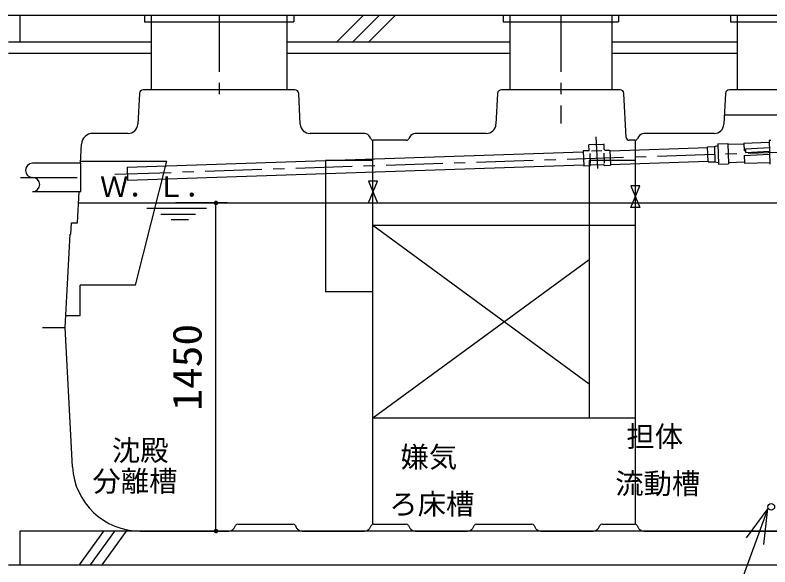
# Model space of a CAD drawing. Units: millimetres, scale not verified. Extents: x -14850 to 14850, y -10500 to 10500.
# Drawn here: x -9923 to -6588, y -6010 to -3572 of the extents above; entities that cross this region are included whole.
import ezdxf
from ezdxf.enums import TextEntityAlignment as Align

# ---------------------------------------------------------------- set-up
doc = ezdxf.new("R2010")
doc.units = ezdxf.units.MM
doc.header["$LTSCALE"] = 50
doc.linetypes.add('CHAIN1', pattern=[8, 5, -1, 1, -1])
for name, color, linetype, lineweight in [('0-0_機器', 2, 'Continuous', 25), ('0-1_空気管', 3, 'Continuous', 25), ('0-2_躯体', 3, 'Continuous', 25), ('0-5_製作', 5, 'Continuous', 25)]:
    doc.layers.add(name, color=color, linetype=linetype, lineweight=lineweight)
doc.styles.add('ＭＳ ゴシック', font='')
doc.styles.get('ＭＳ ゴシック').set_extended_font_data('MS Gothic')

msp = doc.modelspace()

# ---------------------------------------------------------------- linework, layer by layer
at = {"layer": '0-0_機器'}
for p, q in [((-10121.74, -3571.64), (-5284.92, -3571.64)), ((-9901.73, -3571.64), (-9901.73, -3691.64)), ((-9351.73, -3571.64), (-9351.73, -3601.64)), ((-9351.73, -3601.64), (-8691.73, -3601.64)), ((-9321.73, -3571.64), (-9321.73, -3901.64)), ((-8721.73, -3571.64), (-8721.73, -3901.64)), ((-8691.73, -3571.64), (-8691.73, -3601.64)), ((-8502.65, -3691.64), (-8382.65, -3571.64)), ((-8431.94, -3691.64), (-8311.94, -3571.64)), ((-8361.23, -3691.64), (-8241.23, -3571.64)), ((-7766.73, -3571.64), (-7766.73, -3601.64)), ((-7766.73, -3601.64), (-7256.73, -3601.64)), ((-7736.73, -3571.64), (-7736.73, -3901.64)), ((-7286.73, -3571.64), (-7286.73, -3901.64)), ((-7256.73, -3571.64), (-7256.73, -3601.64)), ((-6731.73, -3571.64), (-6731.73, -3901.64)), ((-9321.73, -3691.64), (-9951.73, -3691.64)), ((-7736.73, -3691.64), (-8721.73, -3691.64)), ((-6731.73, -3691.64), (-7286.73, -3691.64)), ((-9321.73, -3741.64), (-9951.73, -3741.64)), ((-7736.73, -3741.64), (-8721.73, -3741.64)), ((-6731.73, -3741.64), (-7286.73, -3741.64)), ((-9901.73, -5851.64), (-9901.73, -6001.64)), ((-9531.67, -5851.64), (-9639.93, -6001.64)), ((-9589.93, -6001.64), (-9481.67, -5851.64)), ((-9431.67, -5851.64), (-9539.93, -6001.64)), ((-9951.73, -6001.64), (-5441.73, -6001.64))]:
    msp.add_line(p, q, dxfattribs=at)
for points in [[(-6761.73, -3571.64), (-6761.73, -3601.64), (-6101.73, -3601.64)], [(-5491.73, -6001.64), (-5491.73, -5851.64), (-9901.73, -5851.64)]]:
    msp.add_lwpolyline(points, dxfattribs=at)
at = {"layer": '0-1_空気管', "linetype": 'CHAIN1'}
for p, q in [((-7511.73, -3571.64), (-7511.73, -4051.42)), ((-7356.34, -4110.21), (-7349.88, -4248.9)), ((-9482.52, -4274.96), (-6431.23, -4172.64)), ((-9898.29, -4289.14), (-9612.74, -4289.14))]:
    msp.add_line(p, q, dxfattribs=at)
at = {"layer": '0-1_空気管'}
for p, q in [((-8686.72, -3901.64), (-9356.74, -3901.64)), ((-7249.72, -3901.64), (-7773.74, -3901.64)), ((-6096.72, -3901.64), (-6766.74, -3901.64)), ((-9373.72, -3917.75), (-9380.85, -4053.89)), ((-8662.61, -4053.89), (-8669.75, -3917.75)), ((-7790.72, -3917.75), (-7797.85, -4053.89)), ((-7222.55, -4112.32), (-7232.75, -3917.75)), ((-6783.72, -3917.75), (-6790.85, -4053.89)), ((-6461.73, -4013.2), (-6788.72, -4013.2)), ((-9423.8, -4094.64), (-9579.37, -4094.64)), ((-8379.09, -4094.64), (-8619.67, -4094.64)), ((-7840.8, -4094.64), (-8154.37, -4094.64)), ((-6833.8, -4094.64), (-7144.37, -4094.64)), ((-8351, -4117.46), (-8354.94, -4109.57)), ((-8341.73, -5821.9), (-8341.73, -4124.43)), ((-8194.09, -4124.64), (-8339.37, -4124.64)), ((-8178.52, -4109.57), (-8182.47, -4117.46)), ((-7184.09, -4124.64), (-7209.57, -4124.64)), ((-7181.73, -5821.9), (-7181.73, -4124.43)), ((-7168.52, -4109.57), (-7172.47, -4117.46)), ((-6703.07, -4137.23), (-6590.64, -4133.46)), ((-9633.74, -4226.64), (-9629.3, -4142.03)), ((-7323.99, -4143.55), (-7387.45, -4145.67)), ((-7386.6, -4171.16), (-7387.45, -4145.67)), ((-7314.73, -4168.75), (-7294.15, -4168.06)), ((-7294.15, -4168.06), (-7291.9, -4235.03)), ((-7294.03, -4171.56), (-6862.5, -4157.09)), ((-6860.37, -4220.55), (-6862.61, -4153.59)), ((-6832.63, -4152.58), (-6830.39, -4219.55)), ((-6818.02, -4140.59), (-6773.05, -4139.08)), ((-6818.02, -4140.59), (-6815.01, -4230.54)), ((-6773.05, -4139.08), (-6770.03, -4229.03)), ((-6702.92, -4141.73), (-6772.88, -4144.08)), ((-6703.07, -4137.23), (-6701.92, -4171.71)), ((-9427.72, -4243.11), (-7411.97, -4175.51)), ((-7383.58, -4183.66), (-7382.09, -4228.04)), ((-7329.54, -4171.85), (-7376.52, -4173.42)), ((-7321.81, -4181.59), (-7320.32, -4225.97)), ((-6695.03, -4171.63), (-6701.92, -4171.71)), ((-6701.25, -4191.7), (-6588.89, -4185.53)), ((-6701.25, -4191.7), (-6700.09, -4226.18)), ((-6694.67, -4178.32), (-6589.33, -4172.53)), ((-9633.27, -4217.64), (-9252.24, -4217.64)), ((-7409.95, -4235.48), (-9425.71, -4303.07)), ((-9390.79, -4764.64), (-9252.24, -4217.64)), ((-8550.73, -4214.64), (-8550.73, -4794.64)), ((-8341.73, -4214.64), (-8550.73, -4214.64)), ((-7385.73, -4214.64), (-7385.73, -5351.64)), ((-7181.73, -4214.64), (-7385.73, -4214.64)), ((-7378.82, -4233.04), (-7323.25, -4231.18)), ((-7319.98, -4235.97), (-7320.04, -4234.17)), ((-7319.98, -4235.97), (-7291.9, -4235.03)), ((-7292.02, -4231.52), (-6860.49, -4217.05)), ((-6815.01, -4230.54), (-6770.03, -4229.03)), ((-6700.24, -4221.69), (-6770.2, -4224.03)), ((-6700.09, -4226.18), (-6587.65, -4222.41)), ((-9427.72, -4243.11), (-9425.71, -4303.07)), ((-7381.76, -4238.04), (-7409.84, -4238.98)), ((-7381.76, -4238.04), (-7381.82, -4236.24)), ((-8361.73, -4401.64), (-8321.73, -4305.64)), ((-9845.52, -4351.64), (-9631.9, -4351.64)), ((-9647.49, -4489.14), (-9640.29, -4351.64)), ((-9642.91, -4401.64), (-6216.35, -4401.64)), ((-9077.24, -4426.64), (-9340.63, -4426.64)), ((-9279.11, -4451.64), (-9126.27, -4451.64)), ((-9156.07, -4476.64), (-9233.93, -4476.64)), ((-7181.73, -4501.64), (-8341.73, -4501.64)), ((-7385.73, -5202.16), (-8341.73, -4501.64)), ((-8341.73, -5351.64), (-7385.73, -4651.12)), ((-9390.79, -4764.64), (-9635.01, -4764.64)), ((-9635.01, -4898.64), (-9635.01, -4764.64)), ((-8341.73, -4794.64), (-8550.73, -4794.64)), ((-9699, -4898.64), (-9635.01, -4898.64)), ((-9801.73, -4951.64), (-9701.73, -4951.64)), ((-9669.47, -5567.34), (-9701.73, -4951.64)), ((-8341.73, -5351.64), (-7181.73, -5351.64)), ((-8953.15, -5835.61), (-8949.21, -5827.72)), ((-8939.37, -5821.64), (-8694.09, -5821.64)), ((-8684.25, -5827.72), (-8680.31, -5835.61)), ((-8353.16, -5835.61), (-8349.21, -5827.72)), ((-8339.37, -5821.64), (-8194.09, -5821.64)), ((-8184.25, -5827.72), (-8180.31, -5835.61)), ((-7898.15, -5835.61), (-7894.21, -5827.72)), ((-7884.37, -5821.64), (-7639.09, -5821.64)), ((-7629.25, -5827.72), (-7625.31, -5835.61)), ((-7343.15, -5835.61), (-7339.21, -5827.72)), ((-7329.37, -5821.64), (-7184.09, -5821.64)), ((-7174.25, -5827.72), (-7170.31, -5835.61)), ((-9369.88, -5851.64), (-8979.09, -5851.64)), ((-8654.37, -5851.64), (-8379.09, -5851.64)), ((-8154.37, -5851.64), (-7924.09, -5851.64)), ((-7599.37, -5851.64), (-7369.09, -5851.64)), ((-7144.37, -5851.64), (-6499.09, -5851.64))]:
    msp.add_line(p, q, dxfattribs=at)
for points in [[(-6583.39, -4125.72), (-6590.89, -4125.97), (-6587.4, -4229.91)], [(-7319.8, -4164.02), (-7320.49, -4143.43), (-7323.81, -4143.54)], [(-6862.61, -4153.59), (-6832.63, -4152.58), (-6817.77, -4148.08)], [(-6589.81, -4158.17), (-6695.46, -4163.79), (-6694.67, -4178.32)], [(-7386.6, -4171.16), (-7412.08, -4172.01), (-7409.84, -4238.98)], [(-9631.9, -4351.64), (-9631.9, -4226.64), (-9845.52, -4226.64)], [(-6860.37, -4220.55), (-6830.39, -4219.55), (-6815.26, -4223.04)], [(-8321.73, -4305.64), (-8361.73, -4305.64), (-8321.73, -4401.64)], [(-9701.73, -4951.64), (-9680.11, -4539.14), (-9676.77, -4539.14), (-9674.07, -4489.14), (-9647.49, -4489.14)], [(-6596.94, -5752.78), (-6852.72, -6454.81), (-7255.96, -6454.81)], [(-6614.83, -5911.78), (-6596.94, -5752.78), (-6691.93, -5881.53)]]:
    msp.add_lwpolyline(points, dxfattribs=at)
msp.add_lwpolyline([(-7161.73, -4325.64), (-7201.73, -4325.64), (-7161.73, -4421.64), (-7201.73, -4421.64)], close=True, dxfattribs=at)
msp.add_circle((-6581.73, -5744.64), 15, dxfattribs=at)
for centre, radius, start, end in [((-9356.74, -3918.64), 17, 90, 177), ((-8686.72, -3918.64), 17, 3, 90), ((-7773.74, -3918.64), 17, 90, 176.99998), ((-7249.72, -3918.64), 17, 3, 90), ((-6766.74, -3918.64), 17, 90, 177), ((-9423.8, -4051.64), 43, 270, 357), ((-8619.67, -4051.64), 43, 182.99998, 270), ((-7840.8, -4051.64), 43, 270, 356.99998), ((-6833.8, -4051.64), 43, 270, 357), ((-9579.37, -4144.64), 50, 90, 177), ((-8379.09, -4121.64), 27, 26.56503, 89.99998), ((-8154.37, -4121.64), 27, 90, 153.43495), ((-7144.37, -4121.64), 27, 90, 153.43495), ((-8339.37, -4111.64), 13, 206.56503, 270), ((-8194.09, -4111.64), 13, 270, 333.43495), ((-7209.57, -4111.64), 13, 182.99998, 270), ((-7184.09, -4111.64), 13, 270, 333.43495), ((-7314.9, -4163.85), 4.9, 181.92058, 271.92059), ((-9845.52, -4257.89), 31.25, 90, 270), ((-7378.72, -4236.14), 3.1, 91.92061, 181.92061), ((-7323.14, -4234.27), 3.1, 1.92061, 91.92061), ((-9845.52, -4320.39), 31.25, 270, 90), ((-9369.88, -5551.64), 300, 182.99998, 270), ((-8979.09, -5822.64), 29, 308.1727, 333.43494), ((-8939.37, -5832.64), 11, 90, 153.43494), ((-8694.09, -5832.64), 11, 26.56505, 90), ((-8654.37, -5822.64), 29, 206.56503, 231.82727), ((-8379.09, -5822.64), 29, 308.17271, 333.43495), ((-8339.37, -5832.64), 11, 90, 153.43495), ((-8194.09, -5832.64), 11, 26.56503, 90), ((-8154.37, -5822.64), 29, 206.56503, 231.82729), ((-7924.09, -5822.64), 29, 308.1727, 333.43494), ((-7884.37, -5832.64), 11, 90, 153.43494), ((-7639.09, -5832.64), 11, 26.56505, 90), ((-7599.37, -5822.64), 29, 206.56503, 231.82727), ((-7369.09, -5822.64), 29, 308.17271, 333.43495), ((-7329.37, -5832.64), 11, 90, 153.43495), ((-7184.09, -5832.64), 11, 26.56503, 90), ((-7144.37, -5822.64), 29, 206.56503, 231.82729), ((-8979.09, -5822.64), 29, 270, 308.1727), ((-8654.37, -5822.64), 29, 231.82729, 270), ((-8379.09, -5822.64), 29, 270, 308.17271), ((-8154.37, -5822.64), 29, 231.82729, 270), ((-7924.09, -5822.64), 29, 270, 308.1727), ((-7599.37, -5822.64), 29, 231.82729, 270), ((-7369.09, -5822.64), 29, 270, 308.17271), ((-7144.37, -5822.64), 29, 231.82729, 270)]:
    msp.add_arc(centre, radius, start, end, dxfattribs=at)
at = {"layer": '0-2_躯体', "linetype": 'CHAIN1'}
msp.add_line((-9021.73, -3571.64), (-9021.73, -3967.22), dxfattribs=at)
at = {"layer": '0-5_製作', "color": 2}
for p, q in [((-8985.31, -4401.64), (-9212.24, -4401.64)), ((-9035.31, -5851.64), (-9035.31, -4401.64)), ((-8985.31, -5851.64), (-9212.24, -5851.64))]:
    msp.add_line(p, q, dxfattribs=at)
at = {"layer": '0-5_製作'}
for points in [[(-9045.29, -4401.01), (-9035.31, -4401.64), (-9045.31, -4401.64)], [(-9045.31, -4401.64), (-9041.68, -4409.35), (-9045.23, -4402.9)], [(-9045.31, -4401.64), (-9040.66, -4410.09), (-9041.68, -4409.35)], [(-9035.31, -4401.64), (-9040.66, -4410.09), (-9045.31, -4401.64)], [(-9045.13, -4399.77), (-9035.31, -4401.64), (-9045.29, -4401.01)], [(-9044.82, -4398.55), (-9035.31, -4401.64), (-9045.13, -4399.77)], [(-9044.35, -4397.38), (-9035.31, -4401.64), (-9044.82, -4398.55)], [(-9043.75, -4396.28), (-9035.31, -4401.64), (-9044.35, -4397.38)], [(-9043.01, -4395.27), (-9035.31, -4401.64), (-9043.75, -4396.28)], [(-9042.15, -4394.35), (-9035.31, -4401.64), (-9043.01, -4395.27)], [(-9041.18, -4393.55), (-9035.31, -4401.64), (-9042.15, -4394.35)], [(-9040.12, -4392.88), (-9035.31, -4401.64), (-9041.18, -4393.55)], [(-9035.31, -4401.64), (-9039.56, -4410.69), (-9040.66, -4410.09)], [(-9038.99, -4392.34), (-9035.31, -4401.64), (-9040.12, -4392.88)], [(-9035.31, -4401.64), (-9038.4, -4411.15), (-9039.56, -4410.69)], [(-9038.99, -4392.34), (-9035.31, -4391.64), (-9035.31, -4401.64)], [(-9037.79, -4391.96), (-9035.31, -4391.64), (-9038.99, -4392.34)], [(-9035.31, -4401.64), (-9037.18, -4411.46), (-9038.4, -4411.15)], [(-9036.56, -4391.72), (-9035.31, -4391.64), (-9037.79, -4391.96)], [(-9035.31, -4401.64), (-9035.93, -4411.62), (-9037.18, -4411.46)], [(-9035.31, -4401.64), (-9035.31, -4411.64), (-9035.93, -4411.62)], [(-9035.31, -4391.64), (-9025.31, -4401.64), (-9035.31, -4401.64)], [(-9034.68, -4391.66), (-9025.31, -4401.64), (-9035.31, -4391.64)], [(-9035.31, -4401.64), (-9034.05, -4411.56), (-9035.31, -4411.64)], [(-9035.31, -4401.64), (-9032.82, -4411.33), (-9034.05, -4411.56)], [(-9035.31, -4401.64), (-9031.63, -4410.94), (-9032.82, -4411.33)], [(-9035.31, -4401.64), (-9030.49, -4410.4), (-9031.63, -4410.94)], [(-9025.31, -4401.64), (-9030.49, -4410.4), (-9035.31, -4401.64)], [(-9033.43, -4391.82), (-9025.31, -4401.64), (-9034.68, -4391.66)], [(-9032.22, -4392.13), (-9025.31, -4401.64), (-9033.43, -4391.82)], [(-9031.05, -4392.59), (-9025.31, -4401.64), (-9032.22, -4392.13)], [(-9029.95, -4393.2), (-9025.31, -4401.64), (-9031.05, -4392.59)], [(-9025.31, -4401.64), (-9029.43, -4409.73), (-9030.49, -4410.4)], [(-9028.93, -4393.94), (-9025.31, -4401.64), (-9029.95, -4393.2)], [(-9025.31, -4401.64), (-9028.46, -4408.93), (-9029.43, -4409.73)], [(-9028.93, -4393.94), (-9025.39, -4400.39), (-9025.31, -4401.64)], [(-9028.02, -4394.8), (-9025.39, -4400.39), (-9028.93, -4393.94)], [(-9025.31, -4401.64), (-9027.6, -4408.02), (-9028.46, -4408.93)], [(-9028.02, -4394.8), (-9025.62, -4399.15), (-9025.39, -4400.39)], [(-9027.22, -4395.76), (-9025.62, -4399.15), (-9028.02, -4394.8)], [(-9025.31, -4401.64), (-9026.86, -4407), (-9027.6, -4408.02)], [(-9027.22, -4395.76), (-9026.01, -4397.96), (-9025.62, -4399.15)], [(-9026.54, -4396.82), (-9026.01, -4397.96), (-9027.22, -4395.76)], [(-9025.31, -4401.64), (-9026.26, -4405.9), (-9026.86, -4407)], [(-9025.31, -4401.64), (-9025.8, -4404.73), (-9026.26, -4405.9)], [(-9025.31, -4401.64), (-9025.48, -4403.52), (-9025.8, -4404.73)], [(-9025.31, -4401.64), (-9025.33, -4402.27), (-9025.48, -4403.52)], [(-9045.23, -4402.9), (-9042.6, -4408.49), (-9044.99, -4404.13)], [(-9045.23, -4402.9), (-9041.68, -4409.35), (-9042.6, -4408.49)], [(-9044.99, -4404.13), (-9043.4, -4407.52), (-9044.6, -4405.32)], [(-9044.99, -4404.13), (-9042.6, -4408.49), (-9043.4, -4407.52)], [(-9044.6, -4405.32), (-9043.4, -4407.52), (-9044.07, -4406.46)], [(-9045.29, -5851.01), (-9035.31, -5851.64), (-9045.31, -5851.64)], [(-9045.31, -5851.64), (-9039.56, -5860.69), (-9045.23, -5852.9)], [(-9045.31, -5851.64), (-9038.4, -5861.15), (-9039.56, -5860.69)], [(-9035.31, -5851.64), (-9038.4, -5861.15), (-9045.31, -5851.64)], [(-9045.13, -5849.77), (-9035.31, -5851.64), (-9045.29, -5851.01)], [(-9045.23, -5852.9), (-9040.66, -5860.09), (-9044.99, -5854.13)], [(-9045.23, -5852.9), (-9039.56, -5860.69), (-9040.66, -5860.09)], [(-9044.82, -5848.55), (-9035.31, -5851.64), (-9045.13, -5849.77)], [(-9044.99, -5854.13), (-9041.68, -5859.35), (-9044.6, -5855.32)], [(-9044.99, -5854.13), (-9040.66, -5860.09), (-9041.68, -5859.35)], [(-9044.35, -5847.38), (-9035.31, -5851.64), (-9044.82, -5848.55)], [(-9044.6, -5855.32), (-9042.6, -5858.49), (-9044.07, -5856.46)], [(-9044.6, -5855.32), (-9041.68, -5859.35), (-9042.6, -5858.49)], [(-9043.75, -5846.28), (-9035.31, -5851.64), (-9044.35, -5847.38)], [(-9044.07, -5856.46), (-9042.6, -5858.49), (-9043.4, -5857.52)], [(-9043.01, -5845.27), (-9035.31, -5851.64), (-9043.75, -5846.28)], [(-9042.15, -5844.35), (-9035.31, -5851.64), (-9043.01, -5845.27)], [(-9041.18, -5843.55), (-9035.31, -5851.64), (-9042.15, -5844.35)], [(-9040.12, -5842.88), (-9035.31, -5851.64), (-9041.18, -5843.55)], [(-9040.12, -5842.88), (-9035.31, -5841.64), (-9035.31, -5851.64)], [(-9038.99, -5842.34), (-9035.31, -5841.64), (-9040.12, -5842.88)], [(-9037.79, -5841.96), (-9035.31, -5841.64), (-9038.99, -5842.34)], [(-9035.31, -5851.64), (-9037.18, -5861.46), (-9038.4, -5861.15)], [(-9036.56, -5841.72), (-9035.31, -5841.64), (-9037.79, -5841.96)], [(-9035.31, -5851.64), (-9035.93, -5861.62), (-9037.18, -5861.46)], [(-9035.31, -5851.64), (-9035.31, -5861.64), (-9035.93, -5861.62)], [(-9035.31, -5841.64), (-9025.31, -5851.64), (-9035.31, -5851.64)], [(-9034.68, -5841.66), (-9025.31, -5851.64), (-9035.31, -5841.64)], [(-9035.31, -5851.64), (-9034.05, -5861.56), (-9035.31, -5861.64)], [(-9035.31, -5851.64), (-9032.82, -5861.33), (-9034.05, -5861.56)], [(-9035.31, -5851.64), (-9031.63, -5860.94), (-9032.82, -5861.33)], [(-9035.31, -5851.64), (-9030.49, -5860.41), (-9031.63, -5860.94)], [(-9035.31, -5851.64), (-9029.43, -5859.73), (-9030.49, -5860.41)], [(-9025.31, -5851.64), (-9029.43, -5859.73), (-9035.31, -5851.64)], [(-9033.43, -5841.82), (-9025.31, -5851.64), (-9034.68, -5841.66)], [(-9032.22, -5842.13), (-9025.31, -5851.64), (-9033.43, -5841.82)], [(-9031.05, -5842.59), (-9025.31, -5851.64), (-9032.22, -5842.13)], [(-9031.05, -5842.59), (-9025.39, -5850.39), (-9025.31, -5851.64)], [(-9029.95, -5843.2), (-9025.39, -5850.39), (-9031.05, -5842.59)], [(-9029.95, -5843.2), (-9025.62, -5849.16), (-9025.39, -5850.39)], [(-9028.93, -5843.94), (-9025.62, -5849.16), (-9029.95, -5843.2)], [(-9025.31, -5851.64), (-9028.46, -5858.93), (-9029.43, -5859.73)], [(-9028.93, -5843.94), (-9026.01, -5847.96), (-9025.62, -5849.16)], [(-9028.02, -5844.8), (-9026.01, -5847.96), (-9028.93, -5843.94)], [(-9025.31, -5851.64), (-9027.6, -5858.02), (-9028.46, -5858.93)], [(-9028.02, -5844.8), (-9026.54, -5846.82), (-9026.01, -5847.96)], [(-9027.22, -5845.76), (-9026.54, -5846.82), (-9028.02, -5844.8)], [(-9025.31, -5851.64), (-9026.86, -5857), (-9027.6, -5858.02)], [(-9025.31, -5851.64), (-9026.26, -5855.9), (-9026.86, -5857)], [(-9025.31, -5851.64), (-9025.8, -5854.73), (-9026.26, -5855.9)], [(-9025.31, -5851.64), (-9025.48, -5853.52), (-9025.8, -5854.73)], [(-9025.31, -5851.64), (-9025.33, -5852.27), (-9025.48, -5853.52)]]:
    msp.add_solid(points, dxfattribs=at)

# ---------------------------------------------------------------- texts
at = {"layer": '0-1_空気管', "color": 4, "style": 'ＭＳ ゴシック'}
for s, p in [('Ｗ．Ｌ．', (-9547.9, -4403.01)), ('担体', (-7221.55, -5507.23)), ('沈殿', (-9495.11, -5568.66)), ('嫌気', (-8219.86, -5597.75)), ('分離槽', (-9581.08, -5704.61)), ('流動槽', (-7270.99, -5715.23)), ('ろ床槽', (-8269.3, -5805.75))]:
    msp.add_text(s, height=91.79, dxfattribs=at).set_placement(p, align=Align.BOTTOM_LEFT)
at = {"layer": '0-5_製作', "color": 4, "style": 'ＭＳ ゴシック', "width": 1.1}
msp.add_text('1450', height=128.4, rotation=90, dxfattribs=at).set_placement((-9060.31, -5320.39), align=Align.BOTTOM_LEFT)

doc.saveas('drawing.dxf')
